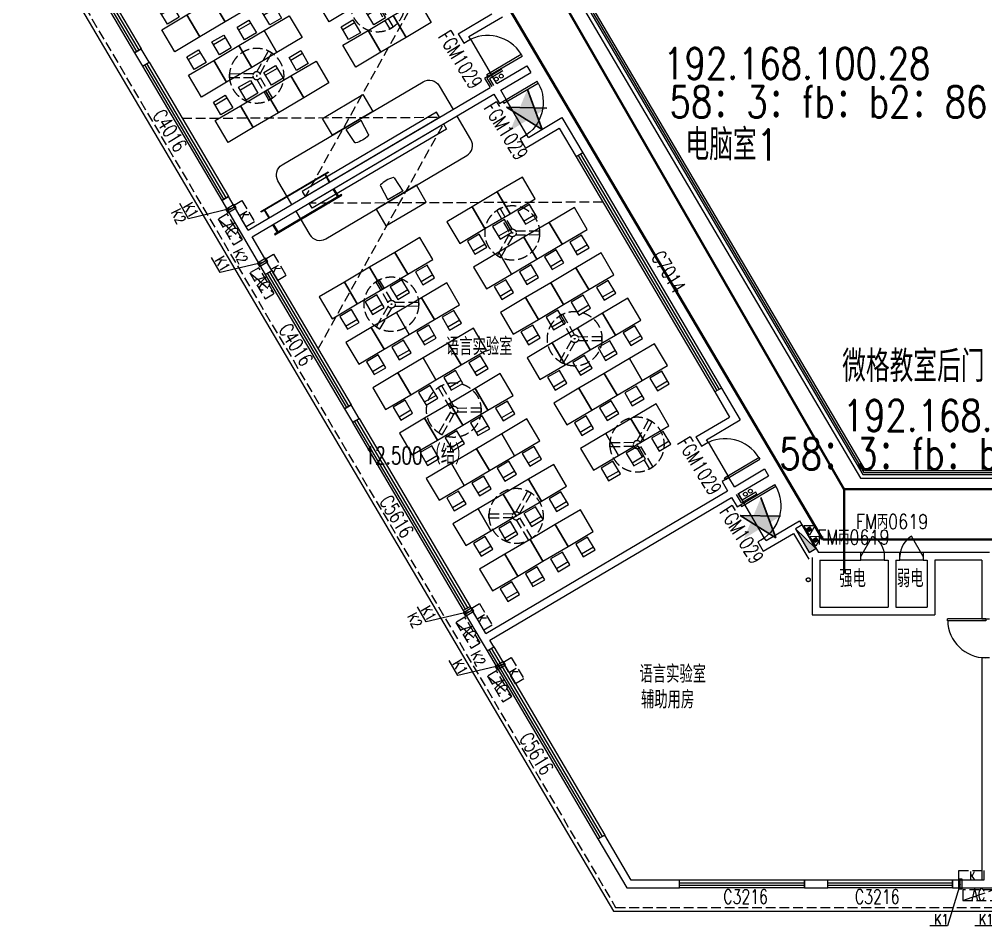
# Model space of a CAD drawing. Extents: x 447078 to 1776277, y 243534 to 519428.
# Drawn here: x 1242111 to 1266896, y 382473 to 405708 of the extents above; entities that cross this region are included whole.
import ezdxf

# ---------------------------------------------------------------- set-up
doc = ezdxf.new("R2010")
doc.units = 0
doc.header["$LTSCALE"] = 1000
doc.header["$MEASUREMENT"] = 0
for name, pattern in [('AP-02-RETAIL$0$DASH', [0.35, 0.25, -0.1]), ('CCDID0GLB00001', [30, 26.5, -1.5, 0.5, -1.5]), ('DASH', [0.35, 0.25, -0.1]), ('HIDDEN3', [1.905, 1.27, -0.635])]:
    doc.linetypes.add(name, pattern=pattern)
for name, color, linetype, lineweight in [('1#2#四层消火栓$0$P-HUDR-MISC', 13, 'Continuous', 25), ('1#2#四层消火栓$0$体育文娱中心3F消火栓$0$P-HUDR-MISC', 13, 'Continuous', 20), ('A桥架图层', 2, 'Continuous', 40), ('A门禁安装位置', 1, 'Continuous', 30)]:
    doc.layers.add(name, color=color, linetype=linetype, lineweight=lineweight)
for name, color, linetype in [('A-DOOR', 2, 'Continuous'), ('A-DOOR-FIRE', 2, 'Continuous'), ('A-DRAI', 61, 'Continuous'), ('A-EQPM-MECH', 191, 'Continuous'), ('A-FIXT-DASH', 211, 'HIDDEN3'), ('A-FURN', 251, 'Continuous'), ('A-HRAL', 104, 'Continuous'), ('A-HYDR', 1, 'CCDID0GLB00001'), ('A-OVER', 23, 'Continuous'), ('A-WALL', 140, 'Continuous'), ('A-WIND', 2, 'Continuous'), ('A-WIND-IDEN', 4, 'Continuous'), ('G-0-XREF', 2, 'Continuous'), ('G-ANNO-NOTE', 80, 'Continuous'), ('家具', 9, 'Continuous')]:
    doc.layers.add(name, color=color, linetype=linetype)
doc.styles.add('_TCH_DIM', font='SIMPLEX', dxfattribs={"bigfont": 'GBCBIG'})
doc.styles.add('_TCH_WINDOW', font='SIMPLEX', dxfattribs={"height": 3.5, "bigfont": 'GBCBIG'})
doc.styles.add('CCDI_T_G02', font='simplex.shx', dxfattribs={"width": 0.8, "bigfont": 'zjdz.shx'})
doc.styles.add('Note$0$CCDI-TOG-02', font='simplex.shx', dxfattribs={"width": 0.8, "bigfont": 'zjdz.shx'})

# ---------------------------------------------------------------- blocks, each defined once
blk = doc.blocks.new('PSG-LG1')
at = {"layer": 'A-DRAI'}
for centre in [(29575, -4689), (29446, -4765), (35837, -15406), (35966, -15330)]:
    blk.add_circle(centre, 50, dxfattribs=at)
at = {"layer": 'A-HYDR'}
blk.add_circle((37450, -17600), 50, dxfattribs=at)
at = {"layer": 'A-WALL'}
for points in [[(29591, -4513), (29203, -4741), (29330, -4957)], [(29616, -4556), (29272, -4759), (29373, -4931)], [(36103, -15358), (35758, -15562), (35656, -15389)], [(36128, -15402), (36103, -15358)], [(36128, -15402), (35740, -15630), (35613, -15415)]]:
    blk.add_lwpolyline(points, dxfattribs=at)
blk = doc.blocks.new('CHAIR4')
at = {"layer": 'A-FURN'}
for p, q in [((-449, 226), (0, 248)), ((0, 248), (0, -248)), ((-449, -226), (0, -248))]:
    blk.add_line(p, q, dxfattribs=at)
for centre, radius, start, end in [((267, 0), 767, 164.2925, 195.7075), ((-447, 201), 25, 92.8624, 164.2925), ((-447, -201), 25, 195.7075, 267.1376)]:
    blk.add_arc(centre, radius, start, end, dxfattribs=at)
blk = doc.blocks.new('YZ')
at = {"layer": 'A-FURN'}
blk.add_line((85, 175), (85, -175), dxfattribs=at)
blk.add_lwpolyline([(0, -175), (0, 175), (380, 175), (380, -175)], close=True, dxfattribs=at)
blk = doc.blocks.new('dfc-1')
at = {"layer": 'A-FURN', "linetype": 'DASH'}
for p, q in [((0, 100), (306, 630)), ((87, 50), (392, 580)), ((-87, 50), (-698, 50)), ((-87, -50), (-698, -50)), ((0, -100), (306, -630)), ((87, -50), (392, -580))]:
    blk.add_line(p, q, dxfattribs=at)
for radius in [700, 100, 10]:
    blk.add_circle((0, 0), radius, dxfattribs=at)
for start, end in [(55.904, 64.096), (175.904, 184.096), (295.904, 304.096)]:
    blk.add_arc((0, 0), 700, start, end, dxfattribs=at)
blk = doc.blocks.new('JSJ-JS')
at = {"layer": 'A-FURN'}
for points in [[(-6750, 3400), (-6100, 3400), (-6100, 2650), (-6750, 2650)], [(-5400, 3400), (-4750, 3400), (-4750, 2650), (-5400, 2650)], [(-4050, 3400), (-3400, 3400), (-3400, 2650), (-4050, 2650)], [(-2700, 3400), (-2050, 3400), (-2050, 2650), (-2700, 2650)], [(-8100, 2650), (-7450, 2650), (-7450, 1900), (-8100, 1900)], [(-6750, 2650), (-6100, 2650), (-6100, 1900), (-6750, 1900)], [(-5400, 2650), (-4750, 2650), (-4750, 1900), (-5400, 1900)], [(-4050, 2650), (-3400, 2650), (-3400, 1900), (-4050, 1900)], [(-2700, 2650), (-2050, 2650), (-2050, 1900), (-2700, 1900)], [(-1350, 2650), (-700, 2650), (-700, 1900), (-1350, 1900)], [(-8100, 1900), (-7450, 1900), (-7450, 1150), (-8100, 1150)], [(-6750, 1900), (-6100, 1900), (-6100, 1150), (-6750, 1150)], [(-5400, 1900), (-4750, 1900), (-4750, 1150), (-5400, 1150)], [(-4050, 1900), (-3400, 1900), (-3400, 1150), (-4050, 1150)], [(-2700, 1900), (-2050, 1900), (-2050, 1150), (-2700, 1150)], [(-1350, 1900), (-700, 1900), (-700, 1150), (-1350, 1150)], [(1500, 1600), (1350, 1600), (1350, -2400), (1500, -2400)], [(-8100, 1150), (-7450, 1150), (-7450, 400), (-8100, 400)], [(-6750, 1150), (-6100, 1150), (-6100, 400), (-6750, 400)], [(-5400, 1150), (-4750, 1150), (-4750, 400), (-5400, 400)], [(-4050, 1150), (-3400, 1150), (-3400, 400), (-4050, 400)], [(-2700, 1150), (-2050, 1150), (-2050, 400), (-2700, 400)], [(-1350, 1150), (-700, 1150), (-700, 400), (-1350, 400)], [(500, 200), (500, -1000), (0, -1000), (0, 200)], [(-9450, -400), (-8800, -400), (-8800, -1150), (-9450, -1150)], [(-8100, -400), (-7450, -400), (-7450, -1150), (-8100, -1150)], [(-6750, -400), (-6100, -400), (-6100, -1150), (-6750, -1150)], [(-5400, -400), (-4750, -400), (-4750, -1150), (-5400, -1150)], [(-4050, -400), (-3400, -400), (-3400, -1150), (-4050, -1150)], [(-2700, -400), (-2050, -400), (-2050, -1150), (-2700, -1150)], [(-1350, -400), (-700, -400), (-700, -1150), (-1350, -1150)], [(-9450, -1150), (-8800, -1150), (-8800, -1900), (-9450, -1900)], [(-8100, -1150), (-7450, -1150), (-7450, -1900), (-8100, -1900)], [(-6750, -1150), (-6100, -1150), (-6100, -1900), (-6750, -1900)], [(-5400, -1150), (-4750, -1150), (-4750, -1900), (-5400, -1900)], [(-4050, -1150), (-3400, -1150), (-3400, -1900), (-4050, -1900)], [(-2700, -1150), (-2050, -1150), (-2050, -1900), (-2700, -1900)], [(-1350, -1150), (-700, -1150), (-700, -1900), (-1350, -1900)], [(1250, -3575), (1250, -1575), (1270, -1575), (1270, -3575)], [(1500, -1685), (1500, -1665), (1270, -1665), (1270, -1685)], [(-9450, -1900), (-8800, -1900), (-8800, -2650), (-9450, -2650)], [(-8100, -1900), (-7450, -1900), (-7450, -2650), (-8100, -2650)], [(-6750, -1900), (-6100, -1900), (-6100, -2650), (-6750, -2650)], [(-5400, -1900), (-4750, -1900), (-4750, -2650), (-5400, -2650)], [(-4050, -1900), (-3400, -1900), (-3400, -2650), (-4050, -2650)], [(-2700, -1900), (-2050, -1900), (-2050, -2650), (-2700, -2650)], [(-1350, -1900), (-700, -1900), (-700, -2650), (-1350, -2650)], [(-9450, -2650), (-8800, -2650), (-8800, -3400), (-9450, -3400)], [(-8100, -2650), (-7450, -2650), (-7450, -3400), (-8100, -3400)], [(-6750, -2650), (-6100, -2650), (-6100, -3400), (-6750, -3400)], [(-5400, -2650), (-4750, -2650), (-4750, -3400), (-5400, -3400)], [(-4050, -2650), (-3400, -2650), (-3400, -3400), (-4050, -3400)], [(-2700, -2650), (-2050, -2650), (-2050, -3400), (-2700, -3400)], [(-1350, -2650), (-700, -2650), (-700, -3400), (-1350, -3400)], [(1500, -3485), (1500, -3465), (1270, -3465), (1270, -3485)]]:
    blk.add_lwpolyline(points, close=True, dxfattribs=at)
at = {"layer": '家具', "linetype": 'DASH'}
for points in [[(-2302, 4100), (1500, -2400)], [(-1834, -4100), (1500, 1600)]]:
    blk.add_lwpolyline(points, dxfattribs=at)
at = {"layer": '家具'}
blk.add_lwpolyline([(1500, -2800), (800, -2800, -0.414214), (500, -2500), (500, 1700, -0.414214), (800, 2000), (1500, 2000)], format="xyb", dxfattribs=at)
at = {"layer": 'A-FURN'}
for name, p in [('YZ', (-7180, 3025)), ('YZ', (-5830, 3025)), ('YZ', (-4480, 3025)), ('YZ', (-3130, 3025)), ('dfc-1', (-8100, 1700)), ('YZ', (-8530, 2275)), ('YZ', (-7180, 2275)), ('YZ', (-5830, 2275)), ('YZ', (-4480, 2275)), ('YZ', (-3130, 2275)), ('YZ', (-1780, 2275)), ('YZ', (-8530, 1525)), ('YZ', (-7180, 1525)), ('YZ', (-5830, 1525)), ('YZ', (-4480, 1525)), ('YZ', (-3130, 1525)), ('YZ', (-1780, 1525)), ('YZ', (-8530, 775)), ('YZ', (-7180, 775)), ('YZ', (-5830, 775)), ('YZ', (-4480, 775)), ('YZ', (-3130, 775)), ('YZ', (-1780, 775)), ('YZ', (-9880, -775)), ('YZ', (-8530, -775)), ('YZ', (-7180, -775)), ('YZ', (-5830, -775)), ('YZ', (-4480, -775)), ('YZ', (-3130, -775)), ('YZ', (-1780, -775)), ('dfc-1', (-8100, -1900)), ('YZ', (-9880, -1525)), ('YZ', (-8530, -1525)), ('YZ', (-7180, -1525)), ('YZ', (-5830, -1525)), ('YZ', (-4480, -1525)), ('YZ', (-3130, -1525)), ('YZ', (-1780, -1525)), ('YZ', (-9880, -2275)), ('YZ', (-8530, -2275)), ('YZ', (-7180, -2275)), ('YZ', (-5830, -2275)), ('YZ', (-4480, -2275)), ('YZ', (-3130, -2275)), ('YZ', (-1780, -2275)), ('YZ', (-9880, -3025)), ('YZ', (-8530, -3025)), ('YZ', (-7180, -3025)), ('YZ', (-5830, -3025)), ('YZ', (-4480, -3025)), ('YZ', (-3130, -3025)), ('YZ', (-1780, -3025))]:
    blk.add_blockref(name, p, dxfattribs=at)
at = {"layer": 'A-FURN', "xscale": -1}
for p in [(-4950, 1700), (-1800, 1700), (-4950, -1900), (-1800, -1900)]:
    blk.add_blockref('dfc-1', p, dxfattribs=at)
at = {"layer": 'A-FURN', "extrusion": (0, 0, -1), "xscale": 0.9000000059604611, "yscale": 0.9000000059604611, "zscale": -0.9000000059604613, "rotation": 359.9999175806988}
blk.add_blockref('CHAIR4', (-550, -400), dxfattribs=at)
blk = doc.blocks.new('KTXT')
at = {"layer": 'A-EQPM-MECH', "linetype": 'DASH'}
blk.add_line((340603, 544837), (341368, 545104), dxfattribs=at)
for points in [[(341135, 545355), (340497, 545355), (340497, 545605), (341135, 545605)], [(340603, 544837), (341368, 544837), (341368, 545104), (340603, 545104)]]:
    blk.add_lwpolyline(points, close=True, dxfattribs=at)
at = {"layer": 'A-EQPM-MECH'}
blk.add_lwpolyline([(340486, 545130), (340586, 545130), (340586, 545380), (340486, 545380)], close=True, dxfattribs=at)
blk.add_lwpolyline([(340536, 545130), (340536, 545380)], dxfattribs=at)
at = {"layer": 'A-FIXT-DASH'}
blk.add_lwpolyline([(340536, 545257), (340205, 544189), (339758, 544189)], dxfattribs=at)
at = {"layer": 'A-EQPM-MECH', "style": 'Note$0$CCDI-TOG-02', "text_generation_flag": 4, "width": 0.8}
blk.add_text('K', height=200, dxfattribs=at).set_placement((340774, 545575))
at = {"layer": 'A-EQPM-MECH', "style": '_TCH_DIM', "width": 0.705882}
blk.add_text('AC', height=297.5, dxfattribs=at).set_placement((340820, 544837))
at = {"layer": 'A-FIXT-DASH', "style": 'CCDI_T_G02', "width": 0.8}
blk.add_text('K1', height=265.8, dxfattribs=at).set_placement((339862, 544216))
blk = doc.blocks.new('$DorLib2D$00000001')
for p, q in [((0.45, 0.975), (0.5, 0.975)), ((0.45, 0), (0.45, 0.975)), ((0.5, 0), (0.5, 0.975)), ((0.5, 0), (0.45, 0))]:
    blk.add_line(p, q)
at = {"lineweight": 13}
blk.add_arc((0.475, 0), 0.975, 91.4693, 180, dxfattribs=at)
blk = doc.blocks.new('$DorLib2D$00000228')
at = {"color": 0}
blk.add_line((0.5, 0), (0, 0.866), dxfattribs=at)
blk.add_arc((0.5, 0), 1, 120, 180, dxfattribs=at)
blk = doc.blocks.new('$TCHSYS$WIN2D')
for p, q in [((-0.5, 0.5), (0.5, 0.5)), ((-0.5, 0.5), (-0.5, -0.5)), ((0.5, 0.5), (0.5, -0.5)), ((0.5, 0.1667), (-0.5, 0.1667)), ((0.5, -0.1667), (-0.5, -0.1667)), ((-0.5, -0.5), (0.5, -0.5))]:
    blk.add_line(p, q)
blk = doc.blocks.new('1#2#四层消火栓$0$体育文娱中心3F消火栓$0$A$C59133534')
at = {"layer": '1#2#四层消火栓$0$体育文娱中心3F消火栓$0$P-HUDR-MISC'}
h = blk.add_hatch(dxfattribs=at)
h.set_pattern_fill('JIS_WOOD', color=256, scale=20, style=0)
h.set_pattern_definition([(45, (39.371, -152.983), (-10, 10), [])])
h.paths.add_polyline_path([(-410.5, 259), (-410.5, 350), (-501.5, 350), (-501.5, 259)])
h = blk.add_hatch(dxfattribs=at)
h.set_pattern_fill('JIS_WOOD', color=256, scale=20, style=0)
h.set_pattern_definition([(45, (360.371, -152.983), (-10, 10), [])])
h.paths.add_polyline_path([(-89.5, 259), (-89.5, 350), (-180.5, 350), (-180.5, 259)])
at = {"layer": '1#2#四层消火栓$0$体育文娱中心3F消火栓$0$P-HUDR-MISC', "ltscale": 5}
blk.add_hatch(color=256, dxfattribs=at).paths.add_polyline_path([(50, 0), (-650, 200), (-650, 0)])
at = {"layer": '1#2#四层消火栓$0$体育文娱中心3F消火栓$0$P-HUDR-MISC'}
for p, q in [((-456, 469), (-595, 228)), ((-501.5, 259), (-501.5, 350)), ((-501.5, 350), (-410.5, 350)), ((-501.5, 259), (-410.5, 259)), ((-456, 469), (-317, 228)), ((-410.5, 259), (-410.5, 350)), ((-135, 469), (-274, 228)), ((-180.5, 259), (-180.5, 350)), ((-180.5, 350), (-89.5, 350)), ((-180.5, 259), (-89.5, 259)), ((-135, 469), (4, 228)), ((-89.5, 259), (-89.5, 350)), ((-650, 200), (50, 0)), ((-595, 228), (-317, 228)), ((-274, 228), (4, 228))]:
    blk.add_line(p, q, dxfattribs=at)
at = {"layer": '1#2#四层消火栓$0$体育文娱中心3F消火栓$0$P-HUDR-MISC', "ltscale": 5}
blk.add_lwpolyline([(-650, 200), (50, 200), (50, 0), (-650, 0)], close=True, dxfattribs=at)
blk = doc.blocks.new('1#2#四层消火栓')
at = {"layer": '1#2#四层消火栓$0$P-HUDR-MISC', "ltscale": 0.1, "xscale": -1, "rotation": 300.5273653962373}
blk.add_blockref('1#2#四层消火栓$0$体育文娱中心3F消火栓$0$A$C59133534', (1262041, 392601), dxfattribs=at)
blk = doc.blocks.new('门禁点位')
at = {"layer": 'A门禁安装位置'}
h = blk.add_hatch(color=256, dxfattribs=at)
h.paths.add_polyline_path([(-211491, 79015), (-211665, 79485), (-211858, 79022)])
h.paths.add_polyline_path([(-211858, 79022), (-211926, 78858), (-211670, 78698), (-211429, 78847), (-211491, 79015)])
h.paths.add_polyline_path([(-211429, 78847), (-211165, 79009), (-211491, 79015), (-211429, 78847)])
h.paths.add_polyline_path([(-211670, 78698), (-211285, 78457), (-211429, 78847)])
h.paths.add_polyline_path([(-211926, 78858), (-212105, 78430), (-211670, 78698)])
h.paths.add_polyline_path([(-211858, 79022), (-212198, 79028), (-211926, 78858)])
for p, q in [((-211665, 79485), (-211285, 78457)), ((-212198, 79028), (-211165, 79009)), ((-211285, 78457), (-212198, 79028))]:
    blk.add_line(p, q, dxfattribs=at)

msp = doc.modelspace()

# ---------------------------------------------------------------- linework, layer by layer
at = {"layer": 'A-DOOR'}
for p, q in [((1253681.9, 405202.3), (1254215.3, 404297.8)), ((1255129.6, 402747.3), (1254596.2, 403651.8)), ((1259777.3, 394865.6), (1260310.7, 393961.2)), ((1261225, 392410.7), (1260691.6, 393315.1)), ((1264295.6, 392041.4), (1263695.6, 392041.4)), ((1265295.6, 392041.4), (1264695.6, 392041.4)), ((1264295.6, 391841.4), (1263695.6, 391841.4)), ((1265295.6, 391841.4), (1264695.6, 391841.4))]:
    msp.add_line(p, q, dxfattribs=at)
at = {"layer": 'A-HRAL'}
for points in [[(1254515.6, 411941.4), (1254066, 411941.4, 0.5804224), (1253635.3, 411187.4), (1263746.1, 394041.4), (1274695.6, 394041.4)], [(1254515.6, 411891.4), (1254066, 411891.4, 0.5804224), (1253678.4, 411212.8), (1263774.7, 394091.4), (1274645.6, 394091.4)]]:
    msp.add_lwpolyline(points, format="xyb", dxfattribs=at)
at = {"layer": 'A-OVER'}
for points in [[(1254515.6, 412041.4), (1254066, 412041.4, 0.5804224), (1253549.2, 411136.6), (1263689, 393941.4), (1274595.6, 393941.4)], [(1254515.6, 411841.4), (1254066, 411841.4, 0.5804224), (1253721.5, 411238.2), (1263803.3, 394141.4), (1274595.6, 394141.4)]]:
    msp.add_lwpolyline(points, format="xyb", dxfattribs=at)
at = {"layer": 'A-OVER', "linetype": 'AP-02-RETAIL$0$DASH'}
msp.add_lwpolyline([(1242196.6, 408732.7), (1257405.5, 382941.4), (1269095.6, 382941.4)], dxfattribs=at)
at = {"layer": 'A-OVER'}
msp.add_lwpolyline([(1242110.5, 408681.9), (1257348.3, 382841.4), (1269195.6, 382841.4)], dxfattribs=at)
at = {"layer": 'A-WALL'}
for p, q in [((1253370, 405337.6), (1254231.4, 405845.5)), ((1253643.8, 405266.9), (1254505.2, 405774.8)), ((1253370, 405337.6), (1253509.7, 405100.7)), ((1253681.9, 405202.3), (1253643.8, 405266.9)), ((1253509.7, 405100.7), (1253681.9, 405202.3)), ((1245237.8, 404953.6), (1245065.5, 404852)), ((1245065.5, 404852), (1245268.7, 404507.5)), ((1245441, 404609.1), (1245237.8, 404953.6)), ((1245268.7, 404507.5), (1245441, 404609.1)), ((1254355, 404060.9), (1255130.2, 404518.1)), ((1255130.2, 404518.1), (1255231.8, 404345.8)), ((1254215.3, 404297.8), (1254043, 404196.2)), ((1254355, 404060.9), (1254215.3, 404297.8)), ((1254456.6, 403888.7), (1255231.8, 404345.8)), ((1254043, 404196.2), (1254182.7, 403959.4)), ((1247980.7, 400302.1), (1254182.7, 403959.4)), ((1248082.3, 400129.8), (1254284.3, 403787.1)), ((1254284.3, 403787.1), (1254424, 403550.2)), ((1254596.2, 403651.8), (1254456.6, 403888.7)), ((1254424, 403550.2), (1254596.2, 403651.8)), ((1255167.7, 402682.7), (1256029.1, 403190.7)), ((1256029.1, 403190.7), (1256562.4, 402286.2)), ((1255097, 402408.9), (1255958.4, 402916.8)), ((1255958.4, 402916.8), (1256390.1, 402184.6)), ((1255129.6, 402747.3), (1254957.3, 402645.7)), ((1254957.3, 402645.7), (1255097, 402408.9)), ((1255167.7, 402682.7), (1255129.6, 402747.3)), ((1256562.4, 402286.2, 1500), (1256390.1, 402184.6, 1500)), ((1247472.8, 401163.5), (1247300.5, 401061.9)), ((1247300.5, 401061.9), (1247859.2, 400114.4)), ((1247980.7, 400302.1), (1247472.8, 401163.5)), ((1247859.2, 400114.4), (1248418, 399166.9)), ((1248590.2, 399268.5), (1248082.3, 400129.8)), ((1248418, 399166.9), (1248590.2, 399268.5)), ((1260118.1, 396256.5, 1500), (1259945.8, 396154.9, 1500)), ((1259945.8, 396154.9), (1260326.8, 395508.9)), ((1260118.1, 396256.5), (1260600.6, 395438.2)), ((1250622, 395822.9), (1250449.8, 395721.3)), ((1250825.2, 395478.4), (1250622, 395822.9)), ((1250449.8, 395721.3), (1250652.9, 395376.8)), ((1250652.9, 395376.8), (1250825.2, 395478.4)), ((1259465.4, 395000.9), (1260326.8, 395508.9)), ((1259739.2, 394930.2), (1260600.6, 395438.2)), ((1259465.4, 395000.9), (1259605.1, 394764.1)), ((1259605.1, 394764.1), (1259777.3, 394865.6)), ((1259777.3, 394865.6), (1259739.2, 394930.2)), ((1260450.4, 393724.3), (1261225.6, 394181.5)), ((1261225.6, 394181.5), (1261327.2, 394009.2)), ((1260310.7, 393961.2), (1260138.4, 393859.6)), ((1260138.4, 393859.6), (1260278.1, 393622.7)), ((1260450.4, 393724.3), (1260310.7, 393961.2)), ((1260552, 393552), (1261327.2, 394009.2)), ((1254076.1, 389965.5), (1260278.1, 393622.7)), ((1254177.7, 389793.2), (1260379.7, 393450.4)), ((1260379.7, 393450.4), (1260519.4, 393213.6)), ((1260691.6, 393315.1), (1260552, 393552)), ((1260519.4, 393213.6), (1260691.6, 393315.1)), ((1261263.1, 392346.1), (1262124.5, 392854)), ((1262124.5, 392854), (1262603.7, 392041.4)), ((1261225, 392410.7), (1261052.7, 392309.1)), ((1261192.4, 392072.2), (1261967.6, 392529.4)), ((1261263.1, 392346.1), (1261225, 392410.7)), ((1261967.6, 392529.4), (1262359.4, 391865)), ((1261052.7, 392309.1), (1261192.4, 392072.2)), ((1262445.6, 391915.8), (1262445.6, 390441.4)), ((1263695.6, 392041.4), (1262603.7, 392041.4)), ((1263695.6, 391841.4), (1263695.6, 392041.4)), ((1264495.6, 392041.4), (1264295.6, 392041.4)), ((1264295.6, 392041.4), (1264295.6, 391841.4)), ((1264695.6, 392041.4), (1264495.6, 392041.4)), ((1264695.6, 391841.4), (1264695.6, 392041.4)), ((1265495.6, 392041.4), (1265295.6, 392041.4)), ((1265295.6, 392041.4), (1265295.6, 391841.4)), ((1266995.6, 392041.4), (1265495.6, 392041.4)), ((1262645.6, 391841.4), (1262645.6, 390641.4)), ((1262645.6, 391841.4), (1263695.6, 391841.4)), ((1264295.6, 391841.4), (1264395.6, 391841.4)), ((1264395.6, 391841.4), (1264395.6, 390641.4)), ((1264595.6, 391841.4), (1264595.6, 390641.4)), ((1264595.6, 391841.4), (1264695.6, 391841.4)), ((1265295.6, 391841.4), (1265395.6, 391841.4)), ((1265395.6, 391841.4), (1265395.6, 390641.4)), ((1265595.6, 391841.4), (1265595.6, 390441.4)), ((1266795.6, 391841.4), (1265595.6, 391841.4)), ((1266795.6, 391841.4), (1266795.6, 391141.4)), ((1266795.6, 391141.4), (1266795.6, 390341.4)), ((1253669.7, 390654.6), (1253497.5, 390553)), ((1254076.1, 389965.5), (1253669.7, 390654.6)), ((1262645.6, 390641.4), (1264395.6, 390641.4)), ((1264595.6, 390641.4), (1265395.6, 390641.4)), ((1253497.5, 390553), (1253954.6, 389777.8)), ((1262445.6, 390441.4), (1264495.6, 390441.4)), ((1264495.6, 390441.4), (1265595.6, 390441.4)), ((1266795.6, 390341.4), (1266995.6, 390341.4)), ((1253954.6, 389777.8), (1254107, 389519.3)), ((1254279.3, 389620.9), (1254177.7, 389793.2)), ((1254107, 389519.3), (1254279.3, 389620.9)), ((1266995.6, 389341.4), (1266795.6, 389341.4)), ((1266795.6, 389341.4), (1266795.6, 383641.4)), ((1257123.8, 384797.2), (1256951.5, 384695.6)), ((1256951.5, 384695.6), (1257691.1, 383441.4)), ((1257805.3, 383641.4), (1257123.8, 384797.2)), ((1257691.1, 383441.4), (1259045.6, 383441.4)), ((1259045.6, 383641.4), (1257805.3, 383641.4)), ((1259045.6, 383441.4), (1259045.6, 383641.4)), ((1262845.6, 383641.4), (1262245.6, 383641.4)), ((1262245.6, 383641.4), (1262245.6, 383441.4)), ((1262245.6, 383441.4), (1262845.6, 383441.4)), ((1262845.6, 383441.4), (1262845.6, 383641.4)), ((1266795.6, 383641.4), (1266045.6, 383641.4)), ((1266045.6, 383641.4), (1266045.6, 383441.4)), ((1266045.6, 383441.4), (1266895.6, 383441.4)), ((1266895.6, 383441.4), (1267795.6, 383441.4))]:
    msp.add_line(p, q, dxfattribs=at)
at = {"layer": 'A-WIND'}
for p, q in [((1256562.4, 402286.2), (1260118.1, 396256.5)), ((1256390.1, 402184.6, 1500), (1259945.8, 396154.9, 1500)), ((1256447.6, 402218.5, 1500), (1260003.2, 396188.8, 1500)), ((1256505, 402252.4, 1500), (1260060.6, 396222.7, 1500))]:
    msp.add_line(p, q, dxfattribs=at)
at = {"layer": 'A桥架图层'}
for p, q in [((1263266.3, 393656), (1251119.7, 414719)), ((1262715.2, 392371.5), (1250234.2, 413516.9)), ((1263263.5, 391498.6), (1263263.5, 393664.4)), ((1263263.5, 393664.4), (1288503.6, 393664.4)), ((1264991.4, 392371.5), (1262715.2, 392371.5)), ((1291727.4, 392369.6), (1264988.8, 392369.6))]:
    msp.add_line(p, q, dxfattribs=at)

# ---------------------------------------------------------------- block references
at = {"layer": 'A-DOOR'}
for name, p, xscale, yscale, zscale, rotation in [('$DorLib2D$00000001', (1253862.5, 404699.3), 1050, 1050, 1050, 300.5273654797591), ('$DorLib2D$00000001', (1254776.8, 403148.8), 1050, -1050, 1050, 120.5273654898348), ('$DorLib2D$00000001', (1259957.9, 394362.6), 1050, 1050, 1050, 300.5273654797591), ('$DorLib2D$00000001', (1260872.2, 392812.1), 1050, -1050, 1050, 120.5273654898348), ('$DorLib2D$00000228', (1263995.6, 391941.4), 600, -600, 600, 179.9999999993121), ('$DorLib2D$00000228', (1264995.6, 391941.4), -600, -600, -600, 179.999999999313), ('$DorLib2D$00000001', (1266895.6, 389841.4), -1000, -1000, -1000, 269.9999999954134)]:
    msp.add_blockref(name, p, dxfattribs=dict(at, xscale=xscale, yscale=yscale, zscale=zscale, rotation=rotation))
at = {"layer": 'A-EQPM-MECH', "rotation": 300.527365466875}
for p in [(604888.1, 417225.2), (605700.8, 415847), (610983.5, 406888.6), (611796.2, 405510.3)]:
    msp.add_blockref('KTXT', p, dxfattribs=at)
at = {"layer": 'A-EQPM-MECH'}
for p in [(925709.5, -161716), (926859.5, -161716)]:
    msp.add_blockref('KTXT', p, dxfattribs=at)
at = {"layer": 'A-WALL', "rotation": 300.5273654730046}
msp.add_blockref('JSJ-JS', (1250750.5, 403676.8), dxfattribs=at)
at = {"layer": 'A-WALL', "xscale": -1, "rotation": 300.5273654652318}
msp.add_blockref('JSJ-JS', (1252375.9, 400920.4), dxfattribs=at)
at = {"layer": 'A-WIND', "yscale": -200}
for p, xscale, zscale, rotation in [((1243932.6, 406970.1), 4800, 4800, 300.5273654619377), ((1246370.7, 402835.5), 4000, 4000, 300.5273654619377), ((1249520, 397494.9), 4000, 4000, 300.5273654675549), ((1252161.3, 393015.7), 5600, 5600, 300.5273654675549), ((1255615.4, 387158.2), 5600, 5600, 300.527365483158)]:
    msp.add_blockref('$TCHSYS$WIN2D', p, dxfattribs=dict(at, xscale=xscale, zscale=zscale, rotation=rotation))
at = {"layer": 'A-WIND', "xscale": -3200, "yscale": -200, "zscale": -3200}
for p in [(1260645.6, 383541.4), (1264445.6, 383541.4)]:
    msp.add_blockref('$TCHSYS$WIN2D', p, dxfattribs=at)
at = {"layer": 'A门禁安装位置'}
for p in [(1466806.1, 324424.6), (1472798.1, 313961.5)]:
    msp.add_blockref('门禁点位', p, dxfattribs=at)
at = {"layer": 'G-0-XREF'}
for name, p in [('1#2#四层消火栓', (0, 0)), ('PSG-LG1', (1224895.6, 408941.4))]:
    msp.add_blockref(name, p, dxfattribs=at)

# ---------------------------------------------------------------- texts
at = {"layer": 'A-DOOR-FIRE', "style": 'CCDI_T_G02', "width": 0.8}
for p in [(1263568.5, 392643.7), (1262576.2, 392243.2)]:
    msp.add_text('FM丙0619', height=375, dxfattribs=at).set_placement(p)
at = {"layer": 'A-FIXT-DASH', "style": 'CCDI_T_G02', "width": 0.8}
for p in [(1245987.8, 400761.2), (1247578.1, 399741.7), (1252047.3, 390405.5), (1253675.1, 389426.2)]:
    msp.add_text('K2', height=265.82, rotation=297.27278, dxfattribs=at).set_placement(p)
at = {"layer": 'A-WIND-IDEN', "style": '_TCH_WINDOW', "width": 0.705882}
for s, rotation, p in [('FGM1029', 301.83024, (1252836.7, 405261.4)), ('FGM1029', 301.83024, (1254004.8, 403435.9)), ('C4016', 301.83024, (1245508.4, 403245.4)), ('C7014', 301.83024, (1258300.2, 399620.7)), ('C4016', 301.83024, (1248742.6, 397753.1)), ('FGM1029', 301.83024, (1258971.6, 394847.5)), ('C5616', 301.83024, (1251326.4, 393351)), ('FGM1029', 301.83024, (1260049.3, 393081.9)), ('C5616', 301.83024, (1254912.5, 387272.7)), ('C3216', 360, (1260166, 383029.8)), ('C3216', 360, (1263541, 383029.8))]:
    msp.add_text(s, height=375, rotation=rotation, dxfattribs=at).set_placement(p)
at = {"layer": 'A门禁安装位置', "char_height": 800, "width": 9568.517, "attachment_point": 1, "style": 'CCDI_T_G02'}
for s, insert in [('192.168.100.28', (1258622.8, 404975)), ('58{\\f宋体|b0|i0|c134|p2;：\\Fsimplex.shx,zjdz.shx|c0;3\\f宋体|b0|i0|c134|p2;：\\Fsimplex.shx,zjdz.shx|c0;fb\\f宋体|b0|i0|c134|p2;：\\Fsimplex.shx,zjdz.shx|c0;b2\\f宋体|b0|i0|c134|p2;：\\Fsimplex.shx,zjdz.shx|c0;86\\f宋体|b0|i0|c134|p2;：c5\\P}', (1258785.4, 403991.7)), ('电脑室1', (1259196.9, 402892.1)), ('微格教室后门', (1263216.6, 397212.9)), ('192.168.100.27', (1263229.2, 395951.8)), ('58{\\f宋体|b0|i0|c134|p2;：\\Fsimplex.shx,zjdz.shx|c0;3\\f宋体|b0|i0|c134|p2;：\\Fsimplex.shx,zjdz.shx|c0;fb\\f宋体|b0|i0|c134|p2;：\\Fsimplex.shx,zjdz.shx|c0;b2\\f宋体|b0|i0|c134|p2;：\\Fsimplex.shx,zjdz.shx|c0;86\\f宋体|b0|i0|c134|p2;：e5\\P}', (1261603.4, 394968.5))]:
    msp.add_mtext(s, dxfattribs=dict(at, insert=insert))
at = {"layer": 'G-ANNO-NOTE'}
for s, height, style, width, p in [('语言实验室', 450, 'CCDI_T_G02', 0.8, (1253049.4, 397097.1)), ('12.500', 446.25, '_TCH_DIM', 0.705882, (1250967.1, 394302.9)), ('强电', 450, 'CCDI_T_G02', 0.8, (1263138.7, 391150.3)), ('弱电', 450, 'CCDI_T_G02', 0.8, (1264618.5, 391150.3)), ('语言实验室', 450, 'CCDI_T_G02', 0.8, (1258014.6, 388699.6)), ('辅助用房', 450, 'CCDI_T_G02', 0.8, (1258053.5, 388042.6))]:
    msp.add_text(s, height=height, dxfattribs=dict(at, style=style, width=width)).set_placement(p)
at = {"layer": 'G-ANNO-NOTE', "style": '_TCH_DIM'}
msp.add_text('（结）', height=506.38, dxfattribs=at).set_placement((1252557.1, 394302.9))

doc.saveas('drawing.dxf')
